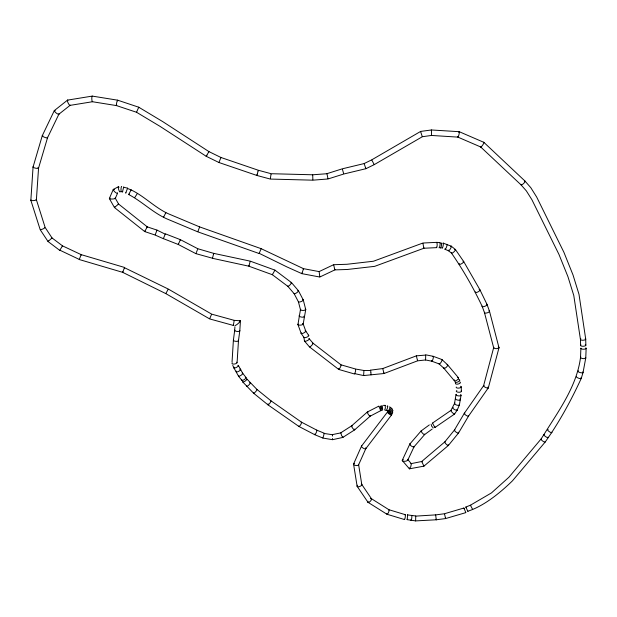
<?xml version="1.0" encoding="UTF-8"?>
<svg xmlns="http://www.w3.org/2000/svg" width="617" height="617" viewBox="0 0 617 617"><rect width="100%" height="100%" fill="white"/><g stroke="black" fill="none" stroke-linecap="round" stroke-linejoin="round"><path stroke-width="0.93" d="M354.528 373.609L363.606 375.568L384.005 373.524L417.57 360.837L425.56 359.958L425.745 354.829L433.211 356.31L441.818 359.503M332.54 439.651L332.532 438.502M332.47 436.057L332.409 434.615L341.024 432.833M464.269 508.686L463.853 508.046L465.804 512.426M439.99 242.682L436.844 242.35L422.946 243.021L373.439 261.238L346.962 264.277L333.589 264.716L319.097 271.603L303.464 268.657L261.161 248.682L199.646 226.902L168.51 213.829C154.003 207.405 141.748 193.522 127.588 188.509M123.755 187.26L127.603 188.17M233.334 325.421L209.68 318.927L165.842 293.63L122.667 272.336L124.449 267.693L168.318 289.072L211.7 314.153L234.229 320.346L240.337 320.809A1.89 0.393 -42.6 0 1 240.244 321.334L239.311 322.421A4.666 0.964 -42.6 0 1 235.995 325.151L235.077 325.552A1.89 0.393 -42.7 0 1 234.992 325.452M327.943 178.629L326.964 173.662L342.373 168.803L364.099 163.574L371.681 159.88L420.624 131.429L431.391 129.971L459.218 131.691L483.813 142.311M580.528 357.451L580.882 348.297M585.757 357.968L586.15 348.297M130.935 190.345L131.136 189.789L128.729 194.532C141.972 201.497 152.823 212.549 166.49 218.719L197.787 231.838L259.117 253.518L261.145 248.682M370.624 370.532L363.899 370.485L355.731 369.074L340.977 364.817L312.966 343.152L309.233 338.756M136.534 112.255L138.748 107.211L162.749 121.626L208.878 151.574L220.979 157.497L258.338 170.261L271.118 173.709L312.703 174.781L327.002 173.724M436.072 519.198L436.258 519.753L435.656 514.91L444.479 513.737L463.837 508.046M581.229 378.452C571.01 400.618 559.28 422.19 545.143 442.081L512.488 480.797C500.086 492.921 483.782 506.125 467.917 511.192M232.038 362.14L233.388 340.237L234.699 330.296M234.691 330.35L234.915 326.74M237.105 362.387L238.478 340.661L239.797 330.835M239.797 330.781L240.429 320.917M30.85 200.27L33.063 167.045M38.562 168.063L36.395 199.769L45.149 227.488L52.036 237.946L62.533 245.882L81.174 254.644L124.603 267.469M287.9 286.388L272.367 274.712L272.444 274.249M409.279 467.971L409.48 468.812L423.941 466.143L448.366 445.474L458.554 432.987M297.949 324.511L300.464 309.587M303.178 324.064L305.731 309.618M234.205 320.447L233.334 325.39L233.442 324.897M456.025 394.602L454.513 403.495L450.896 410.444M461.061 395.242L459.387 404.945M271.033 174.303C271.225 172.853 270.223 179.47 270.385 178.629M431.244 130.449L431.43 129.986L431.545 135.455L457.86 137.113L480.72 146.977M580.535 357.397C576.856 386.149 558.794 410.637 543.885 434.615M585.749 358.022L583.057 372.475L581.245 378.414M274.472 270.531L274.935 270.13L250.286 261.161L213.721 253.371L212.472 258.307L248.882 266.197L272.382 274.719L274.935 270.13L291.471 282.578M62.533 245.921L62.255 246.484M212.526 258.245L195.882 253.641L178.251 244.463L163.366 238.625L165.364 233.828L180.419 239.674L197.841 248.751L213.721 253.371L213.613 253.911M454.575 414.038L435 427.473L434.815 426.686M81.151 255.045L81.159 254.636L79.261 259.533L122.667 272.336M301.96 273.007L301.898 273.663L286.797 266.86L259.132 253.302M409.804 444.078L402.207 460.436L409.372 468.766M436.666 242.751C437.476 241.81 437.206 248.636 436.551 247.108M248.99 265.649L248.89 266.089L250.186 261.423M380.828 410.59L370.169 416.197L354.644 429.864L342.79 437.43L342.736 436.643M483.597 385.725L493.677 347.618M258.276 170.523L257.96 171.642M488.325 387.846L498.976 347.841M351.651 425.838L340.823 432.772L341.563 435.455L342.821 437.384M138.694 107.651L138.763 107.219L117.646 100.178L92.265 96.098L67.554 100.116M256.965 174.912L256.842 175.382L257.235 174.141M436.25 519.776L445.567 518.573L465.82 512.627M257.875 171.942L257.32 173.847M33.071 167.006L42.28 135.678L54.304 110.628M470.794 505.639L470.393 505.215L465.827 507.043L467.941 511.539M38.555 168.102L47.532 137.738L58.885 114.191M209.734 318.65L211.569 314.338M425.583 355.083L416.336 355.855L382.741 368.573L370.616 370.146M124.464 268.04L124.611 267.477M415.611 516.128L435.633 514.886L435.617 515.527M402.353 460.768C403.672 461.848 408.462 461.339 407.513 459.272M197.864 231.622L199.646 226.909L199.492 227.349M165.263 234.167L156.996 230.11L147.262 226.863L118.58 204.034L115.325 198.25M385.201 405.647L385.386 407.991L384.707 410.035M118.58 204.08L114.43 207.513L144.702 231.56L155.091 235.031L163.358 238.679M197.779 248.89L197.602 249.376M69.983 105.384L92.473 101.736L116.466 105.592L136.55 112.271L159.926 126.292L206.255 156.317L218.919 162.502L220.909 157.667M378.869 406.279L380.805 410.76M196.013 253.286L196.129 253.047M197.317 250.101L196.422 252.322M122.752 191.555L122.413 192.103L123.709 186.912M163.436 217.446L165.819 212.718L165.618 213.15M457.212 410.05L459.372 404.999M109.363 198.466L113.258 189.465M115.325 198.358L117.554 193.244M178.29 244.363L178.436 244.039M353.61 463.93L361.523 446.099L387.53 411.932M358.57 464.902L365.812 448.652M180.395 239.728L180.233 240.082M144.987 231.067L144.702 231.552L147.262 226.871M165.934 293.376L168.14 289.319M180.303 239.936L178.367 244.216M206.255 156.309L206.51 155.831M407.837 459.997L414.053 446.77M122.984 271.781L122.69 272.313M303.255 268.981L303.487 268.673L301.921 273.655L319.799 277.025L334.854 269.891L347.332 269.482L374.658 266.351L423.902 248.25L436.728 247.633M155.245 234.776L156.98 230.118M402.253 460.213L403.217 459.441M407.498 514.902L415.735 515.974L415.634 520.902L436.234 519.784M434.977 427.481L432.394 423.154L450.942 410.398M163.729 216.891L163.459 217.408M125.961 192.805L125.683 193.144L127.596 188.177M208.399 152.468L208.87 151.581L208.577 152.098M208.268 152.715L207.003 154.998M355.539 369.29L355.6 371.118L354.621 374.018L338.71 369.436L309.433 346.854L304.52 341.101M206.934 155.129L206.294 156.255M146.985 227.349L147.262 226.871M129.1 194.016L128.745 194.548M458.578 432.949L468.573 416.043L488.278 387.931M134.745 197.548L137.267 193.653M324.041 433.442L332.416 434.73M543.862 434.646L541.001 439.08L508.894 477.257L491.433 492.937L470.393 505.215L472.607 509.333M454.621 413.992L457.189 410.097M483.643 385.64L464.316 413.29L454.413 430.088L444.78 441.926L421.689 461.508L422.074 461.855M365.781 448.698L391.679 414.786M59.88 250.201L79.362 259.464M410.814 463.706L421.727 461.493L423.925 466.151L423.848 465.519M409.865 443.993L421.172 430.89L429.324 424.92M413.999 446.855L424.604 434.592L432.162 429.07M363.621 375.56L363.93 370.532M342.767 437.438L332.548 439.69L322.915 438.062L324.295 433.25L316.814 430.157L301.52 422.19L270.917 400.765L256.911 389.396L246.823 378.954M48.458 241.016L48.018 241.486L40.198 229.694L30.858 200.309M114.847 206.988L114.415 207.466L109.363 198.574M351.628 425.861L367.339 412.009L378.699 406.187M415.48 520.409L415.634 520.902L407.212 519.645L407.644 514.74M51.558 238.27L52.036 237.954L48.041 241.509L59.718 250.355L62.518 245.882M54.358 110.566L67.515 100.131M58.823 114.253L70.06 105.36M40.437 229.393C40.128 230.403 45.789 227.943 44.694 227.503M118.148 204.266L118.58 204.034M239.566 321.118L240.337 320.809M409.565 468.789L410.791 466.606L411.369 463.76L407.729 459.449M113.358 189.373L118.449 186.727M407.212 519.645L407.05 519.244M432.409 423.146L432.841 423.478M322.915 438.062L314.724 434.684L298.952 426.486L267.932 404.806L253.533 393.152L242.728 381.962M383.396 405.354L385.355 405.384M431.861 361.215L425.522 359.958L425.36 359.387M465.85 507.027L466.205 507.467M405.199 514.647L388.903 509.711L371.365 498.652M404.467 519.537L386.967 514.246L368.064 502.354M443.214 243.137L451.22 246.183M218.919 162.502L256.826 175.436L270.308 179.069L312.873 180.172L327.982 178.976L343.785 174.009L365.881 168.703L374.18 164.67L422.344 136.727L431.453 135.447M431.831 361.215L439.204 363.937M445.027 249.283L448.49 250.749L451.505 253.132M451.251 246.206L455.369 249.461M439.119 363.883L443.901 368.295L454.32 380.697M441.903 359.549L447.572 364.786L458.531 377.859M483.836 142.334L525.036 181.105L530.813 187.699L536.667 197.024L563.907 252.291L573.031 275.005L579.001 294.34L585.71 339.072M480.658 146.939L521.033 184.853L526.355 190.9L531.877 199.661L558.963 254.428L567.956 276.717L573.779 295.474L580.45 339.489L580.597 345.397M431.075 424.172L431.738 426.285L433.296 427.982M287.884 286.365L294.147 293.7L298.443 301.86M291.494 282.601L298.458 290.777M238.486 376.115L241.841 380.365M246.036 377.519L242.705 373.277L238.386 365.48M451.474 253.101C463.19 269.938 473.386 287.892 482.193 306.418M455.4 249.492L463.652 261.485M301.181 333.435L303.95 337.468M305.747 331.044L308.762 335.463M361.693 484.33L371.449 498.737M357.204 486.412L367.979 502.269M371.835 160.081L374.095 164.415M233.897 367.879L238.463 376.077M463.683 261.531L479.972 289.882L487.021 304.42L489.489 311.207L498.976 347.664M422.29 136.65L420.655 131.706M298.474 290.808L303.263 299.947M232.771 365.411L233.882 367.832M382.795 368.688L383.99 373.509L383.905 372.93M364.2 163.806L365.881 168.696L365.696 168.094M482.178 306.364L484.492 312.703L493.677 347.795M297.965 324.611L301.165 333.388M303.163 323.91L305.762 331.082M333.72 264.994L334.83 269.884L334.792 269.344M343.646 173.632C343.924 174.488 341.988 168.055 342.566 169.382M380.388 406.31C379.648 404.343 381.406 411.493 381.314 409.989M417.516 360.66L417.385 360.058M423.717 247.725L423.887 248.242L422.938 243.407M298.404 301.775L300.456 309.688M303.279 299.985L305.731 309.51M416.444 356.333L416.352 355.901L416.49 356.425M416.637 357.012L417.262 359.549M444.602 514.223C444.302 512.997 445.844 519.568 445.42 517.979M370.624 370.169L370.871 372.375M319.151 271.765L319.799 276.809M381.291 405.708L381.368 406.241M353.587 464.208L357.12 486.219M358.624 464.632L361.793 484.592M303.911 337.368L304.451 340.962M381.46 406.881L381.761 409.002M382.625 409.989L382.309 405.662M371.033 374.866L370.902 372.691M312.711 174.904L312.865 179.825M461.246 386.89L461.369 391.348M585.71 339.134L585.849 345.219M36.11 199.561A2.761 0.548 -5.4 0 1 33.549 200.579A2.761 0.548 -5.4 0 1 31.197 199.977M37.907 167.523A2.792 0.648 11.3 0 1 37.745 168.387A2.792 0.648 11.3 0 1 34.043 167.731A2.792 0.648 11.3 0 1 33.58 166.752M47.2 137.221A2.823 0.663 21.9 0 1 46.46 137.869A2.823 0.663 21.9 0 1 42.997 136.48A2.823 0.663 21.9 0 1 42.874 135.493M58.831 113.829A2.877 0.702 38.4 0 1 57.381 113.806A2.877 0.702 38.4 0 1 54.558 111.361A2.877 0.702 38.4 0 1 55.268 110.744M70.153 105.152A2.869 0.702 64.4 0 1 68.04 102.8A2.869 0.702 64.4 0 1 67.963 100.293M92.697 101.45A2.807 0.555 87.9 0 1 91.81 98.759A2.807 0.555 87.9 0 1 92.573 96.537M116.76 105.237A2.769 0.386 -77.9 0 1 116.405 104.458A2.769 0.386 -77.9 0 1 117.222 100.856A2.769 0.386 -77.9 0 1 117.747 100.887M458.724 132.354A2.776 0.463 -75.6 0 1 459.341 132.478A2.776 0.463 -75.6 0 1 458.47 136.11A2.776 0.463 -75.6 0 1 457.698 136.619M483.435 142.404A2.784 0.609 -56.1 0 1 482.718 145.034A2.784 0.609 -56.1 0 1 480.643 146.507M524.45 181.105A2.738 0.748 -43.2 0 1 524.751 182.138A2.738 0.748 -43.2 0 1 522.19 184.583A2.738 0.748 -43.2 0 1 521.041 184.36M585.224 338.602A2.638 0.949 -4 0 1 584.854 339.874A2.638 0.949 -4 0 1 581.376 340.106A2.638 0.949 -4 0 1 580.882 338.895M585.271 344.641A2.63 0.941 -2.5 0 1 585.117 345.89A2.63 0.941 -2.5 0 1 581.646 346.129A2.63 0.941 -2.5 0 1 580.936 344.926M585.834 347.849A2.63 0.933 -0.3 0 1 583.975 349.214A2.63 0.933 -0.3 0 1 580.913 348.181M585.271 357.397A2.63 0.887 6 0 1 584.947 358.523A2.63 0.887 6 0 1 581.53 358.261A2.63 0.887 6 0 1 580.867 357.058M582.756 371.958A2.615 0.81 14.4 0 1 582.039 372.853A2.615 0.81 14.4 0 1 578.723 372.005A2.615 0.81 14.4 0 1 578.484 370.871M580.867 377.82A2.615 0.725 20.8 0 1 578.939 378.337A2.615 0.725 20.8 0 1 576.571 376.409M551.791 432.201A2.561 0.64 33.9 0 1 550.726 432.463A2.561 0.64 33.9 0 1 548.012 430.581A2.561 0.64 33.9 0 1 548.174 429.694M548.004 437.137A2.561 0.64 34.9 0 1 546.917 437.368A2.561 0.64 34.9 0 1 544.217 435.409A2.561 0.64 34.9 0 1 544.526 434.607M545.112 441.726A2.553 0.625 36.2 0 1 542.613 440.993A2.553 0.625 36.2 0 1 541.471 439.003M411.446 515.681A2.453 0.416 -82.7 0 1 411.863 516.56A2.453 0.416 -82.7 0 1 411.408 519.684A2.453 0.416 -82.7 0 1 410.845 519.846M404.96 514.856A2.468 0.432 -81.8 0 1 405.23 517.223A2.468 0.432 -81.8 0 1 404.305 519.198M388.409 509.92A2.46 0.694 -67 0 1 389.042 510.76A2.46 0.694 -67 0 1 387.738 513.73A2.46 0.694 -67 0 1 386.782 513.653M370.485 498.721A2.46 0.956 -47.4 0 1 371.357 499.77A2.46 0.956 -47.4 0 1 368.958 502.277A2.46 0.956 -47.4 0 1 368.064 501.259M361.277 484.06A2.46 1.134 -22 0 1 361.045 485.756A2.46 1.134 -22 0 1 357.906 486.744A2.46 1.134 -22 0 1 357.582 485.224M358.438 464.277A2.507 1.118 8.3 0 1 357.251 465.526A2.507 1.118 8.3 0 1 354.073 464.802A2.507 1.118 8.3 0 1 354.413 463.359M365.588 447.849A2.491 0.91 31.2 0 1 365.009 448.868A2.491 0.91 31.2 0 1 362.194 447.402A2.491 0.91 31.2 0 1 361.84 445.898M391.51 414.069A2.514 0.787 34.2 0 1 389.512 414.238A2.514 0.787 34.2 0 1 387.784 411.817M392.111 413.197A2.514 0.887 24.8 0 1 390.006 413.691A2.514 0.887 24.8 0 1 387.808 411.524M392.404 411.817A2.514 0.972 13.6 0 1 390.816 412.95A2.514 0.972 13.6 0 1 387.815 411.315A2.468 0.949 -33.9 0 0 388.232 411.74L388.317 411.77A2.561 1.064 -7.7 0 0 392.08 411.531A2.561 1.064 -7.7 0 0 392.142 409.943M387.823 411.215A2.445 1.01 -7.7 0 0 388.224 411.732L388.309 411.755A2.522 0.972 -33.9 0 0 391.51 410.197A2.522 0.972 -33.9 0 0 391.51 408.516M390.522 407.528A2.507 0.794 -52.4 0 1 390.067 410.012A2.507 0.794 -52.4 0 1 387.784 411.069M389.558 406.896A2.507 0.648 -63.5 0 1 389.767 408.238A2.507 0.648 -63.5 0 1 388.216 411.015A2.507 0.648 -63.5 0 1 387.484 410.59M387.098 406.325A2.514 0.501 -72.5 0 1 387.476 407.822A2.514 0.501 -72.5 0 1 385.987 410.59M385.941 410.436A2.514 0.501 -72.5 0 1 385.926 410.02M370.107 415.534A2.522 0.509 55.9 0 1 369.382 415.711A2.522 0.509 55.9 0 1 367.447 412.812A2.522 0.509 55.9 0 1 368.01 412.387M354.567 429.085A2.507 0.594 53.3 0 1 353.896 429.548A2.507 0.594 53.3 0 1 351.821 426.833A2.507 0.594 53.3 0 1 352.23 426.023M316.428 430.381A2.491 0.494 -65.4 0 1 316.768 431.167A2.491 0.494 -65.4 0 1 315.364 434.152A2.491 0.494 -65.4 0 1 314.678 434.106M301.127 422.321A2.499 0.555 -59.1 0 1 301.412 423.223A2.499 0.555 -59.1 0 1 299.739 425.985A2.499 0.555 -59.1 0 1 298.898 426M270.562 400.842A2.514 0.563 -53.2 0 1 270.601 402.022A2.514 0.563 -53.2 0 1 268.48 404.613A2.514 0.563 -53.2 0 1 268.094 403.857M256.34 389.504A2.522 0.594 -48.3 0 1 256.703 390.268A2.522 0.594 -48.3 0 1 254.536 392.751A2.522 0.594 -48.3 0 1 253.541 392.713M249.623 382.856A2.53 0.64 -43.6 0 1 250.032 383.604A2.53 0.64 -43.6 0 1 247.733 385.91A2.53 0.64 -43.6 0 1 246.569 385.918M246.492 378.869A2.537 0.725 -35.6 0 1 245.088 381.129A2.537 0.725 -35.6 0 1 242.774 381.437M245.304 377.442A2.537 0.74 -33.8 0 1 245.705 378.368A2.537 0.74 -33.8 0 1 242.921 380.296A2.537 0.74 -33.8 0 1 241.933 379.771M242.196 373.192A2.537 0.74 -33 0 1 241.178 375.198A2.537 0.74 -33 0 1 238.47 375.745M239.681 369.251A2.537 0.764 -29.2 0 1 240.375 370.092A2.537 0.764 -29.2 0 1 237.321 371.889A2.537 0.764 -29.2 0 1 236.504 371.125M237.815 365.318A2.537 0.771 -27.8 0 1 237.853 366.452A2.537 0.771 -27.8 0 1 234.822 367.994A2.537 0.771 -27.8 0 1 234.159 367.177M236.596 362.218A2.576 0.902 -10.6 0 1 236.28 363.459A2.576 0.902 -10.6 0 1 232.987 364.061A2.576 0.902 -10.6 0 1 232.3 363.004M238.239 340.26A2.553 0.895 5.4 0 1 236.087 341.363A2.553 0.895 5.4 0 1 233.519 339.967M239.72 330.558A2.561 0.879 5.4 0 1 237.237 331.445A2.561 0.879 5.4 0 1 234.776 330.134M121.549 191.602A2.692 0.44 -87.6 0 1 121.009 189.35A2.692 0.44 -87.6 0 1 121.703 186.673M120.246 191.525A2.723 0.609 73.1 0 1 119.258 191.046A2.723 0.609 73.1 0 1 118.287 187.553A2.723 0.609 73.1 0 1 119.058 187.275M117.492 192.836A2.8 0.756 42.5 0 1 116.019 192.805A2.8 0.756 42.5 0 1 113.435 190.159A2.8 0.756 42.5 0 1 114.407 189.674M115.055 198.088A2.884 0.617 -2.6 0 1 111.847 199.044A2.884 0.617 -2.6 0 1 110.135 198.119M290.885 282.763A2.599 0.509 -46.7 0 1 291.224 283.38A2.599 0.509 -46.7 0 1 288.933 285.879A2.599 0.509 -46.7 0 1 287.931 285.995M297.718 290.777A2.599 0.648 -34.1 0 1 298.173 291.479A2.599 0.648 -34.1 0 1 295.512 293.445A2.599 0.648 -34.1 0 1 294.17 293.399M302.631 299.715A2.591 0.748 -21.1 0 1 302.762 300.703A2.591 0.748 -21.1 0 1 299.692 301.991A2.591 0.748 -21.1 0 1 298.535 301.435M305.13 309.048A2.607 0.833 -1.1 0 1 304.975 310.15A2.607 0.833 -1.1 0 1 301.551 310.297A2.607 0.833 -1.1 0 1 300.803 309.24M303.857 316.212A2.568 0.825 10 0 1 303.148 317.169A2.568 0.825 10 0 1 299.839 316.575A2.568 0.825 10 0 1 299.592 315.441M302.585 323.532A2.599 0.856 -6.3 0 1 302.423 324.681A2.599 0.856 -6.3 0 1 299.029 325.105A2.599 0.856 -6.3 0 1 298.296 324.072M305.06 330.882A2.568 0.779 -27.3 0 1 305.292 331.931A2.568 0.779 -27.3 0 1 302.253 333.527A2.568 0.779 -27.3 0 1 301.381 332.818M308.145 335.247A2.584 0.825 -21.6 0 1 307.089 337.052A2.584 0.825 -21.6 0 1 303.957 337.19M308.832 338.625A2.599 0.825 -24.7 0 1 307.374 340.607A2.599 0.825 -24.7 0 1 304.528 340.715M312.526 343.168A2.553 0.64 -46.5 0 1 311.654 345.458A2.553 0.64 -46.5 0 1 309.441 346.407M340.7 364.948A2.561 0.509 -63.4 0 1 340.831 366.12A2.561 0.509 -63.4 0 1 339.242 369.043A2.561 0.509 -63.4 0 1 338.702 368.627M432.826 356.603A2.545 0.54 -74.4 0 1 433.358 357.336A2.545 0.54 -74.4 0 1 432.424 360.567A2.545 0.54 -74.4 0 1 431.661 360.637M441.456 359.564A2.561 0.764 -58.6 0 1 441.278 361.932A2.561 0.764 -58.6 0 1 439.057 363.729M447.024 364.709A2.537 0.902 -43.2 0 1 447.325 366.051A2.537 0.902 -43.2 0 1 444.78 368.272A2.537 0.902 -43.2 0 1 443.947 367.393M457.552 377.704A2.53 0.987 -33.5 0 1 458.346 378.823A2.53 0.987 -33.5 0 1 455.469 380.82A2.53 0.987 -33.5 0 1 454.428 379.864M459.387 379.825A2.537 1.018 -21.2 0 1 457.783 381.992A2.537 1.018 -21.2 0 1 455.053 381.537M458.77 379.733A2.537 1.018 -21.2 0 1 459.11 379.756M459.935 382.039A2.537 1.018 -12.4 0 1 459.727 383.412A2.537 1.018 -12.4 0 1 456.534 384.136A2.537 1.018 -12.4 0 1 455.678 382.995M460.544 386.25A2.537 1.01 -5.3 0 1 459.357 388.024A2.537 1.01 -5.3 0 1 456.256 387.036M461.184 390.977A2.537 0.979 2.2 0 1 460.159 392.15A2.537 0.979 2.2 0 1 456.919 391.849A2.537 0.979 2.2 0 1 456.865 390.584M460.575 394.564A2.537 0.956 7 0 1 460.359 395.782A2.537 0.956 7 0 1 457.12 395.574A2.537 0.956 7 0 1 456.256 394.278M459.958 398.914A2.537 0.941 10.3 0 1 459.742 400.117A2.537 0.941 10.3 0 1 456.534 399.739A2.537 0.941 10.3 0 1 455.678 398.412M459.141 404.428A2.537 0.895 17.8 0 1 458.315 405.369A2.537 0.895 17.8 0 1 455.153 404.351A2.537 0.895 17.8 0 1 455.053 403.109M456.919 409.387A2.537 0.779 28.6 0 1 456.318 410.236A2.537 0.779 28.6 0 1 453.341 408.716A2.537 0.779 28.6 0 1 453.194 407.49M454.413 413.344A2.561 0.555 44.4 0 1 453.834 413.799A2.561 0.555 44.4 0 1 451.382 411.5A2.561 0.555 44.4 0 1 451.328 410.452M424.558 434.075A2.522 0.586 47.3 0 1 423.663 434.237A2.522 0.586 47.3 0 1 421.411 431.784A2.522 0.586 47.3 0 1 421.743 430.998M414.015 446.384A2.507 0.825 33.7 0 1 412.719 446.77A2.507 0.825 33.7 0 1 410.081 444.865A2.507 0.825 33.7 0 1 410.598 443.908M448.227 444.741A2.522 0.609 44.6 0 1 447.633 445.289A2.522 0.609 44.6 0 1 445.212 443.037A2.522 0.609 44.6 0 1 445.196 441.919M458.315 432.201A2.522 0.725 35.1 0 1 457.714 432.987A2.522 0.725 35.1 0 1 454.883 431.082A2.522 0.725 35.1 0 1 455.014 429.98M468.465 415.565A2.537 0.717 32.9 0 1 467.462 416.02A2.537 0.717 32.9 0 1 464.701 414.192A2.537 0.717 32.9 0 1 464.894 413.213M487.893 387.129A2.576 0.756 25.1 0 1 487.499 388.062A2.576 0.756 25.1 0 1 484.353 386.72A2.576 0.756 25.1 0 1 484.075 385.494M498.197 347.109A2.622 0.918 0.8 0 1 498.405 348.32A2.622 0.918 0.8 0 1 495.011 348.512A2.622 0.918 0.8 0 1 493.901 347.348M488.965 310.86A2.607 0.91 -16.7 0 1 487.391 312.788A2.607 0.91 -16.7 0 1 484.623 312.256M486.528 304.158A2.607 0.902 -21.9 0 1 485.232 306.14A2.607 0.902 -21.9 0 1 482.193 306.117M479.077 289.674A2.615 0.872 -27.6 0 1 479.687 290.661A2.615 0.872 -27.6 0 1 476.733 292.396A2.615 0.872 -27.6 0 1 475.383 291.841M463.035 261.361A2.638 0.802 -31.4 0 1 463.19 262.518A2.638 0.802 -31.4 0 1 460.159 264.331A2.638 0.802 -31.4 0 1 459.38 263.552M454.552 249.584A2.653 0.748 -43 0 1 455.23 250.294A2.653 0.748 -43 0 1 452.778 252.762A2.653 0.748 -43 0 1 451.474 252.669M450.611 246.461A2.653 0.648 -58.8 0 1 451.204 247.155A2.653 0.648 -58.8 0 1 449.384 250.193A2.653 0.648 -58.8 0 1 448.405 250.147M446.523 244.625A2.638 0.555 -68.8 0 1 446.554 246.908A2.638 0.555 -68.8 0 1 444.903 248.944M442.898 243.43A2.645 0.455 -78.3 0 1 443.338 244.247A2.645 0.455 -78.3 0 1 442.582 247.648A2.645 0.455 -78.3 0 1 441.957 247.695M441.101 243.383A2.638 0.424 -81 0 1 441.564 243.977A2.638 0.424 -81 0 1 441.008 247.417A2.638 0.424 -81 0 1 440.407 247.679M439.836 242.797A2.638 0.424 -80.2 0 1 439.975 245.319A2.638 0.424 -80.2 0 1 438.996 247.733M381.938 410.367L381.962 410.444"/></g></svg>
